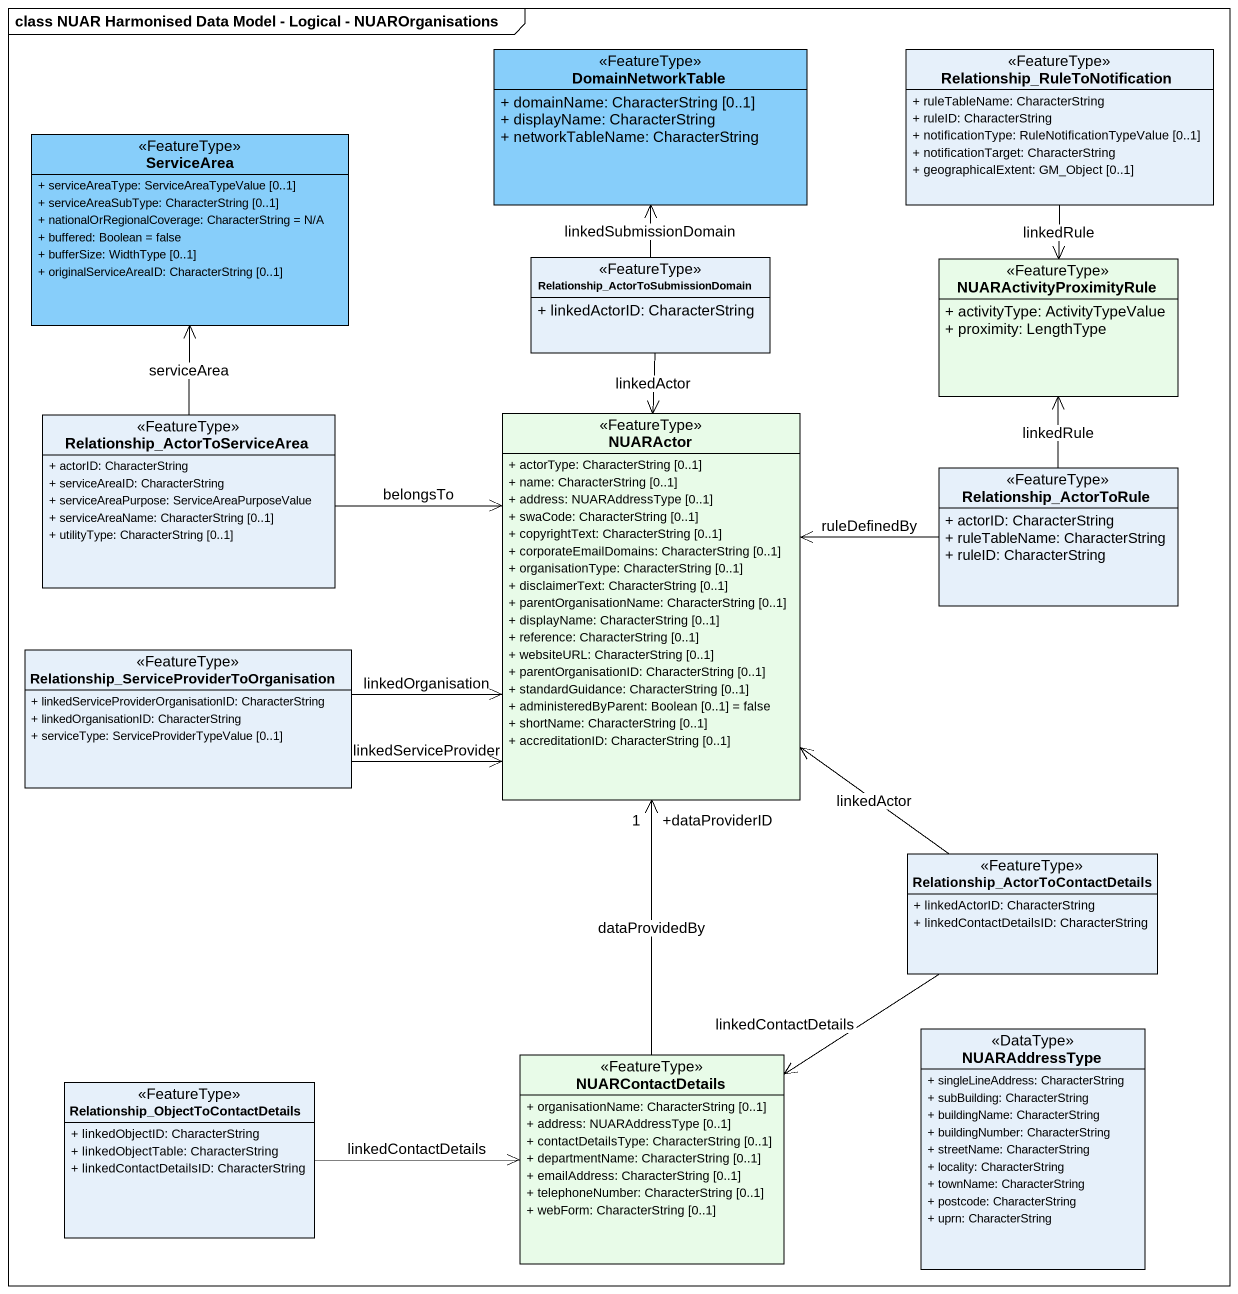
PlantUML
@startuml
mainframe class NUAR Harmonised Data Model - Logical - NUAROrganisations
hide circle
hide empty members
skinparam classAttributeIconSize 0
class DomainNetworkTable <<FeatureType>> #87CEFA {
  + domainName: CharacterString [0..1]
  + displayName: CharacterString
  + networkTableName: CharacterString
}
class "Relationship_RuleToNotification" as Relationship <<FeatureType>> {
  + ruleTableName: CharacterString
  + ruleID: CharacterString
  + notificationType: RuleNotificationTypeValue [0..1]
  + notificationTarget: CharacterString
  + geographicalExtent: GM_Object [0..1]
}
class ServiceArea <<FeatureType>> #87CEFA {
  + serviceAreaType: ServiceAreaTypeValue [0..1]
  + serviceAreaSubType: CharacterString [0..1]
  + nationalOrRegionalCoverage: CharacterString = N/A
  + buffered: Boolean = false
  + bufferSize: WidthType [0..1]
  + originalServiceAreaID: CharacterString [0..1]
}
class "Relationship_ActorToSubmissionDomain" as Relationship_2 <<FeatureType>> {
  + linkedActorID: CharacterString
}
class NUARActivityProximityRule <<FeatureType>> #E8FBE8 {
  + activityType: ActivityTypeValue
  + proximity: LengthType
}
class "Relationship_ActorToServiceArea" as Relationship_3 <<FeatureType>> {
  + actorID: CharacterString
  + serviceAreaID: CharacterString
  + serviceAreaPurpose: ServiceAreaPurposeValue
  + serviceAreaName: CharacterString [0..1]
  + utilityType: CharacterString [0..1]
}
class NUARActor <<FeatureType>> #E8FBE8 {
  + actorType: CharacterString [0..1]
  + name: CharacterString [0..1]
  + address: NUARAddressType [0..1]
  + swaCode: CharacterString [0..1]
  + copyrightText: CharacterString [0..1]
  + corporateEmailDomains: CharacterString [0..1]
  + organisationType: CharacterString [0..1]
  + disclaimerText: CharacterString [0..1]
  + parentOrganisationName: CharacterString [0..1]
  + displayName: CharacterString [0..1]
  + reference: CharacterString [0..1]
  + websiteURL: CharacterString [0..1]
  + parentOrganisationID: CharacterString [0..1]
  + standardGuidance: CharacterString [0..1]
  + administeredByParent: Boolean [0..1] = false
  + shortName: CharacterString [0..1]
  + accreditationID: CharacterString [0..1]
}
class Relationship_ActorToRule <<FeatureType>> {
  + actorID: CharacterString
  + ruleTableName: CharacterString
  + ruleID: CharacterString
}
class "Relationship_ServiceProviderToOrganisation" as Relationship_4 <<FeatureType>> {
  + linkedServiceProviderOrganisationID: CharacterString
  + linkedOrganisationID: CharacterString
  + serviceType: ServiceProviderTypeValue [0..1]
}
class "Relationship_ActorToContactDetails" as Relationship_5 <<FeatureType>> {
  + linkedActorID: CharacterString
  + linkedContactDetailsID: CharacterString
}
class NUARAddressType <<DataType>> {
  + singleLineAddress: CharacterString
  + subBuilding: CharacterString
  + buildingName: CharacterString
  + buildingNumber: CharacterString
  + streetName: CharacterString
  + locality: CharacterString
  + townName: CharacterString
  + postcode: CharacterString
  + uprn: CharacterString
}
class "Relationship_ObjectToContactDetails" as Relationship_6 <<FeatureType>> {
  + linkedObjectID: CharacterString
  + linkedObjectTable: CharacterString
  + linkedContactDetailsID: CharacterString
}
class NUARContactDetails <<FeatureType>> #E8FBE8 {
  + organisationName: CharacterString [0..1]
  + address: NUARAddressType [0..1]
  + contactDetailsType: CharacterString [0..1]
  + departmentName: CharacterString [0..1]
  + emailAddress: CharacterString [0..1]
  + telephoneNumber: CharacterString [0..1]
  + webForm: CharacterString [0..1]
}
Relationship --> NUARActivityProximityRule : linkedRule
Relationship_2 -up-> DomainNetworkTable : linkedSubmissionDomain
Relationship_2 --> NUARActor : linkedActor
Relationship_3 -up-> ServiceArea : serviceArea
Relationship_3 -right-> NUARActor : belongsTo
Relationship_ActorToRule -up-> NUARActivityProximityRule : linkedRule
Relationship_ActorToRule -left-> NUARActor : ruleDefinedBy
Relationship_4 -right-> NUARActor : linkedOrganisation
Relationship_4 -right-> NUARActor : linkedServiceProvider
Relationship_5 -up-> NUARActor : linkedActor
Relationship_5 --> NUARContactDetails : linkedContactDetails
Relationship_6 -right-> NUARContactDetails : linkedContactDetails
NUARContactDetails -up-> "+dataProviderID\n1" NUARActor : dataProvidedBy
@enduml
